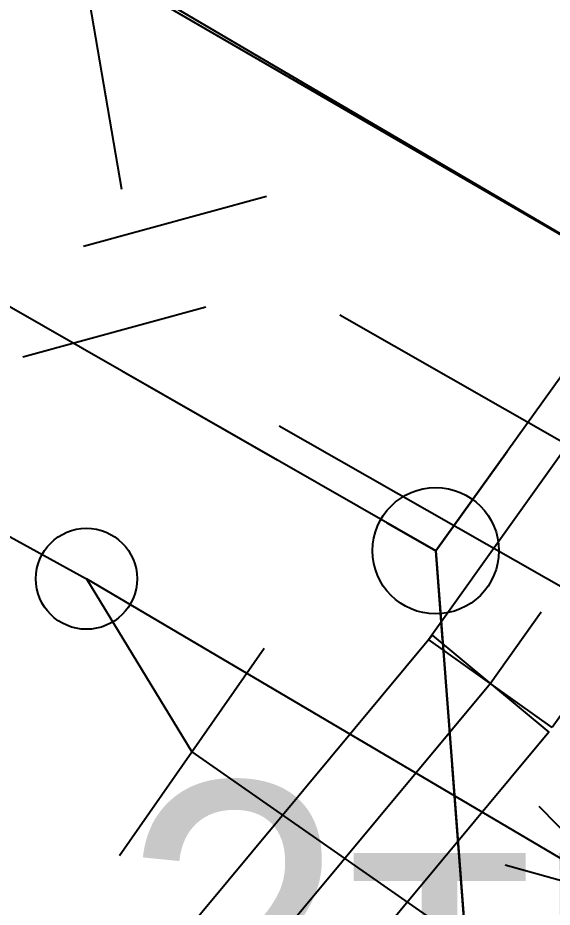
# Model space of a CAD drawing. Header units: metres. Extents: x -2743 to 126, y 13385 to 13916.
# Drawn here: x -1917.938 to -1915.825, y 13659.955 to 13663.475 of the extents above; entities that cross this region are included whole.
import ezdxf

# ---------------------------------------------------------------- set-up
doc = ezdxf.new("R2010")
doc.units = ezdxf.units.M
for name, color, linetype in [('link-улица Берзарина_Покрытия — Новые$0$ДВ_ПП_Тип2_Р_покрытия_ПЧ_Местные', 7, 'Continuous'), ('link-улица Берзарина_Покрытия — Новые$0$ДВ_ПП_Тип4_У_ПЧ за счет АБ_ТР', 7, 'Continuous'), ('link-улица Берзарина_Покрытия — Новые$0$ДВ_ПП_Тип5_Р ТР', 7, 'Continuous'), ('link-улица Берзарина_Покрытия — Новые$0$ДВ_ПП_Тип6_У_ТР_3м за счет Газона', 7, 'Continuous'), ('link_улица Берзарина_борта$0$ДВ_ГП_П_Борт_БР100.30.15', 7, 'Continuous'), ('output[1-12]_3_ДЖКХ-24_03233tp$0$Горизонтали', 7, 'Continuous'), ('output[1-12]_3_ДЖКХ-24_03233tp$0$Граница улицы', 7, 'Continuous'), ('output[1-12]_3_ДЖКХ-24_03233tp$0$ЛЭП', 7, 'Continuous'), ('output[1-12]_3_ДЖКХ-24_03233tp$0$Топографические объекты', 7, 'Continuous'), ('output[1-12]_3_ДЖКХ-24_03233tp$0$Фонари', 7, 'Continuous'), ('output[1-12]_3_ДЖКХ-24_03233up$0$Кабели', 7, 'Continuous'), ('output[1-12]_3_ДЖКХ-24_03233up$0$Кабель связи', 7, 'Continuous')]:
    doc.layers.add(name, color=color, linetype=linetype)

msp = doc.modelspace()

# ---------------------------------------------------------------- linework, layer by layer
at = {"layer": 'link-улица Берзарина_Покрытия — Новые$0$ДВ_ПП_Тип2_Р_покрытия_ПЧ_Местные'}
msp.add_lwpolyline([(-1917.8435, 13676.0806), (-1920.436, 13665.3515), (-1918.323, 13664.1085), (-1915.507, 13662.452), (-1906.3594, 13656.0368), (-1902.986, 13653.693), (-1898.2584, 13650.3653), (-1893.592, 13662.0758), (-1896.6758, 13663.9341), (-1896.6758, 13663.9341), (-1897.622, 13664.604), (-1897.7521, 13664.7494), (-1898.1907, 13665.3031), (-1898.4524, 13665.7157), (-1898.9506, 13666.8325), (-1899.2049, 13668.0277), (-1899.2242, 13669.0702), (-1899.1864, 13669.4153), (-1899.0873, 13669.9051), (-1898.5163, 13672.6147)], dxfattribs=at)
at = {"layer": 'link-улица Берзарина_Покрытия — Новые$0$ДВ_ПП_Тип4_У_ПЧ за счет АБ_ТР'}
msp.add_lwpolyline([(-1962.5733, 13689.9755), (-1963.7337, 13690.6552), (-1963.8478, 13690.4974), (-1946.8315, 13680.6252), (-1938.593, 13675.8456), (-1936.8993, 13674.863), (-1926.5166, 13668.8394), (-1923.0548, 13666.831), (-1920.4444, 13665.3165), (-1915.507, 13662.452), (-1918.323, 13664.1085), (-1920.436, 13665.3515), (-1930.526, 13671.287), (-1936.8546, 13674.9337), (-1940.444, 13677.002), (-1946.7621, 13680.709), (-1952.591, 13684.129), (-1962.5733, 13689.9755)], close=True, dxfattribs=at)
at = {"layer": 'link-улица Берзарина_Покрытия — Новые$0$ДВ_ПП_Тип5_Р ТР'}
msp.add_lwpolyline([(-1916.286, 13661.366), (-1920.7768, 13663.9409), (-1928.439, 13668.334), (-1937.5177, 13673.8849), (-1939.173, 13674.897), (-1938.593, 13675.8456), (-1936.8993, 13674.863), (-1926.5166, 13668.8394), (-1923.0548, 13666.831), (-1920.4444, 13665.3165), (-1915.507, 13662.452), (-1916.286, 13661.366)], close=True, dxfattribs=at)
at = {"layer": 'link-улица Берзарина_Покрытия — Новые$0$ДВ_ПП_Тип6_У_ТР_3м за счет Газона'}
for points in [[(-1916.286, 13661.366), (-1920.7768, 13663.9409), (-1921.057, 13662.7816), (-1919.7274, 13662.0102), (-1919.2496, 13661.6662), (-1918.8515, 13661.2399), (-1918.5434, 13660.7447), (-1918.3356, 13660.1938), (-1916.7877, 13654.433), (-1916.3826, 13653.3528), (-1915.7845, 13652.3784), (-1915.0125, 13651.5351), (-1914.0856, 13650.8483), (-1913.5585, 13650.5318), (-1913.0308, 13650.2162), (-1912.5026, 13649.9014), (-1911.9739, 13649.5875), (-1911.2158, 13650.6299), (-1912.263, 13651.2145), (-1912.669, 13651.5002), (-1913.1871, 13651.9829), (-1915.7518, 13654.3725), (-1916.286, 13661.366)], [(-1912.9714, 13653.0955), (-1913.4343, 13653.4389), (-1913.8199, 13653.8604), (-1914.1186, 13654.3473), (-1914.321, 13654.887), (-1915.6449, 13659.8141), (-1915.6783, 13660.0309), (-1915.664, 13660.2472), (-1915.6034, 13660.4554), (-1915.4979, 13660.6477), (-1914.7944, 13661.6508), (-1914.814, 13661.911), (-1915.507, 13662.452), (-1916.286, 13661.366), (-1915.7518, 13654.3725), (-1913.1871, 13651.9829), (-1912.669, 13651.5002), (-1912.263, 13651.2145), (-1911.2158, 13650.6299), (-1910.4969, 13651.6183), (-1911.1166, 13651.9858), (-1911.7356, 13652.3545), (-1912.3538, 13652.7244), (-1912.9714, 13653.0955)]]:
    msp.add_lwpolyline(points, close=True, dxfattribs=at)
at = {"layer": 'link_улица Берзарина_борта$0$ДВ_ГП_П_Борт_БР100.30.15'}
msp.add_lwpolyline([(-1986.7656, 13701.9938), (-1985.0533, 13701.781), (-1983.3823, 13701.3746), (-1981.7687, 13700.7797), (-1980.229, 13700.0011), (-1926.5166, 13668.8394), (-1923.0548, 13666.831), (-1915.507, 13662.452), (-1894.466, 13647.696), (-1863.3725, 13632.7422)], dxfattribs=at)
at = {"layer": 'output[1-12]_3_ДЖКХ-24_03233tp$0$Горизонтали'}
msp.add_circle((-1916.286, 13661.366), 0.25, dxfattribs=at)
at = {"layer": 'output[1-12]_3_ДЖКХ-24_03233tp$0$Граница улицы'}
for points in [[(-1916.8518, 13663.2431), (-1916.2426, 13662.8847)], [(-1917.5248, 13662.0762), (-1916.9125, 13661.7252)], [(-1916.4787, 13661.4765), (-1916.286, 13661.366), (-1916.0041, 13661.759)]]:
    msp.add_lwpolyline(points, dxfattribs=at)
at = {"layer": 'output[1-12]_3_ДЖКХ-24_03233tp$0$ЛЭП'}
for points in [[(-1919.8573, 13662.4602), (-1917.667, 13661.255)], [(-1915.5142, 13659.984), (-1917.667, 13661.255)], [(-1916.012, 13660.1223), (-1915.5142, 13659.984), (-1915.8775, 13660.3541)]]:
    msp.add_lwpolyline(points, dxfattribs=at)
at = {"layer": 'output[1-12]_3_ДЖКХ-24_03233tp$0$Топографические объекты'}
for points in [[(-1916.259, 13661.013), (-1916.286, 13661.366)], [(-1916.167, 13659.8083), (-1916.221, 13660.5144)]]:
    msp.add_lwpolyline(points, dxfattribs=at)
at = {"layer": 'output[1-12]_3_ДЖКХ-24_03233tp$0$Фонари'}
msp.add_circle((-1917.667, 13661.255), 0.2, dxfattribs=at)
at = {"layer": 'output[1-12]_3_ДЖКХ-24_03233up$0$Кабели'}
for points in [[(-1917.667, 13661.255), (-1917.25, 13660.57)], [(-1917.5363, 13660.1601), (-1916.9637, 13660.9799)], [(-1917.25, 13660.57), (-1914.1, 13658.37), (-1912.88, 13657.75)]]:
    msp.add_lwpolyline(points, dxfattribs=at)
at = {"layer": 'output[1-12]_3_ДЖКХ-24_03233up$0$Кабель связи'}
for points in [[(-1917.5276, 13662.7964), (-1917.6541, 13663.5352)], [(-1915.8257, 13660.6658), (-1916.3143, 13661.0142), (-1914.5743, 13663.4542), (-1914.0857, 13663.1058), (-1915.8257, 13660.6658)], [(-1917.6782, 13662.5721), (-1916.9552, 13662.7697)], [(-1917.9184, 13662.1335), (-1917.1954, 13662.3311)], [(-1916.6653, 13662.2992), (-1913.6199, 13660.5613)], [(-1916.9055, 13661.8606), (-1913.857, 13660.121)], [(-1915.8687, 13661.1222), (-1916.07, 13660.84), (-1917.99, 13658.53), (-1918.2589, 13658.2091)], [(-1917.7593, 13658.3382), (-1918.2207, 13658.7218), (-1916.3007, 13661.0318), (-1915.8393, 13660.6482), (-1917.7593, 13658.3382)]]:
    msp.add_lwpolyline(points, dxfattribs=at)

# ---------------------------------------------------------------- texts
at = {"layer": 'output[1-12]_3_ДЖКХ-24_03233up$0$Кабели'}
msp.add_text('2тр.', height=1.2, dxfattribs=at).set_placement((-1917.5309, 13659.2485))

doc.saveas('drawing.dxf')
